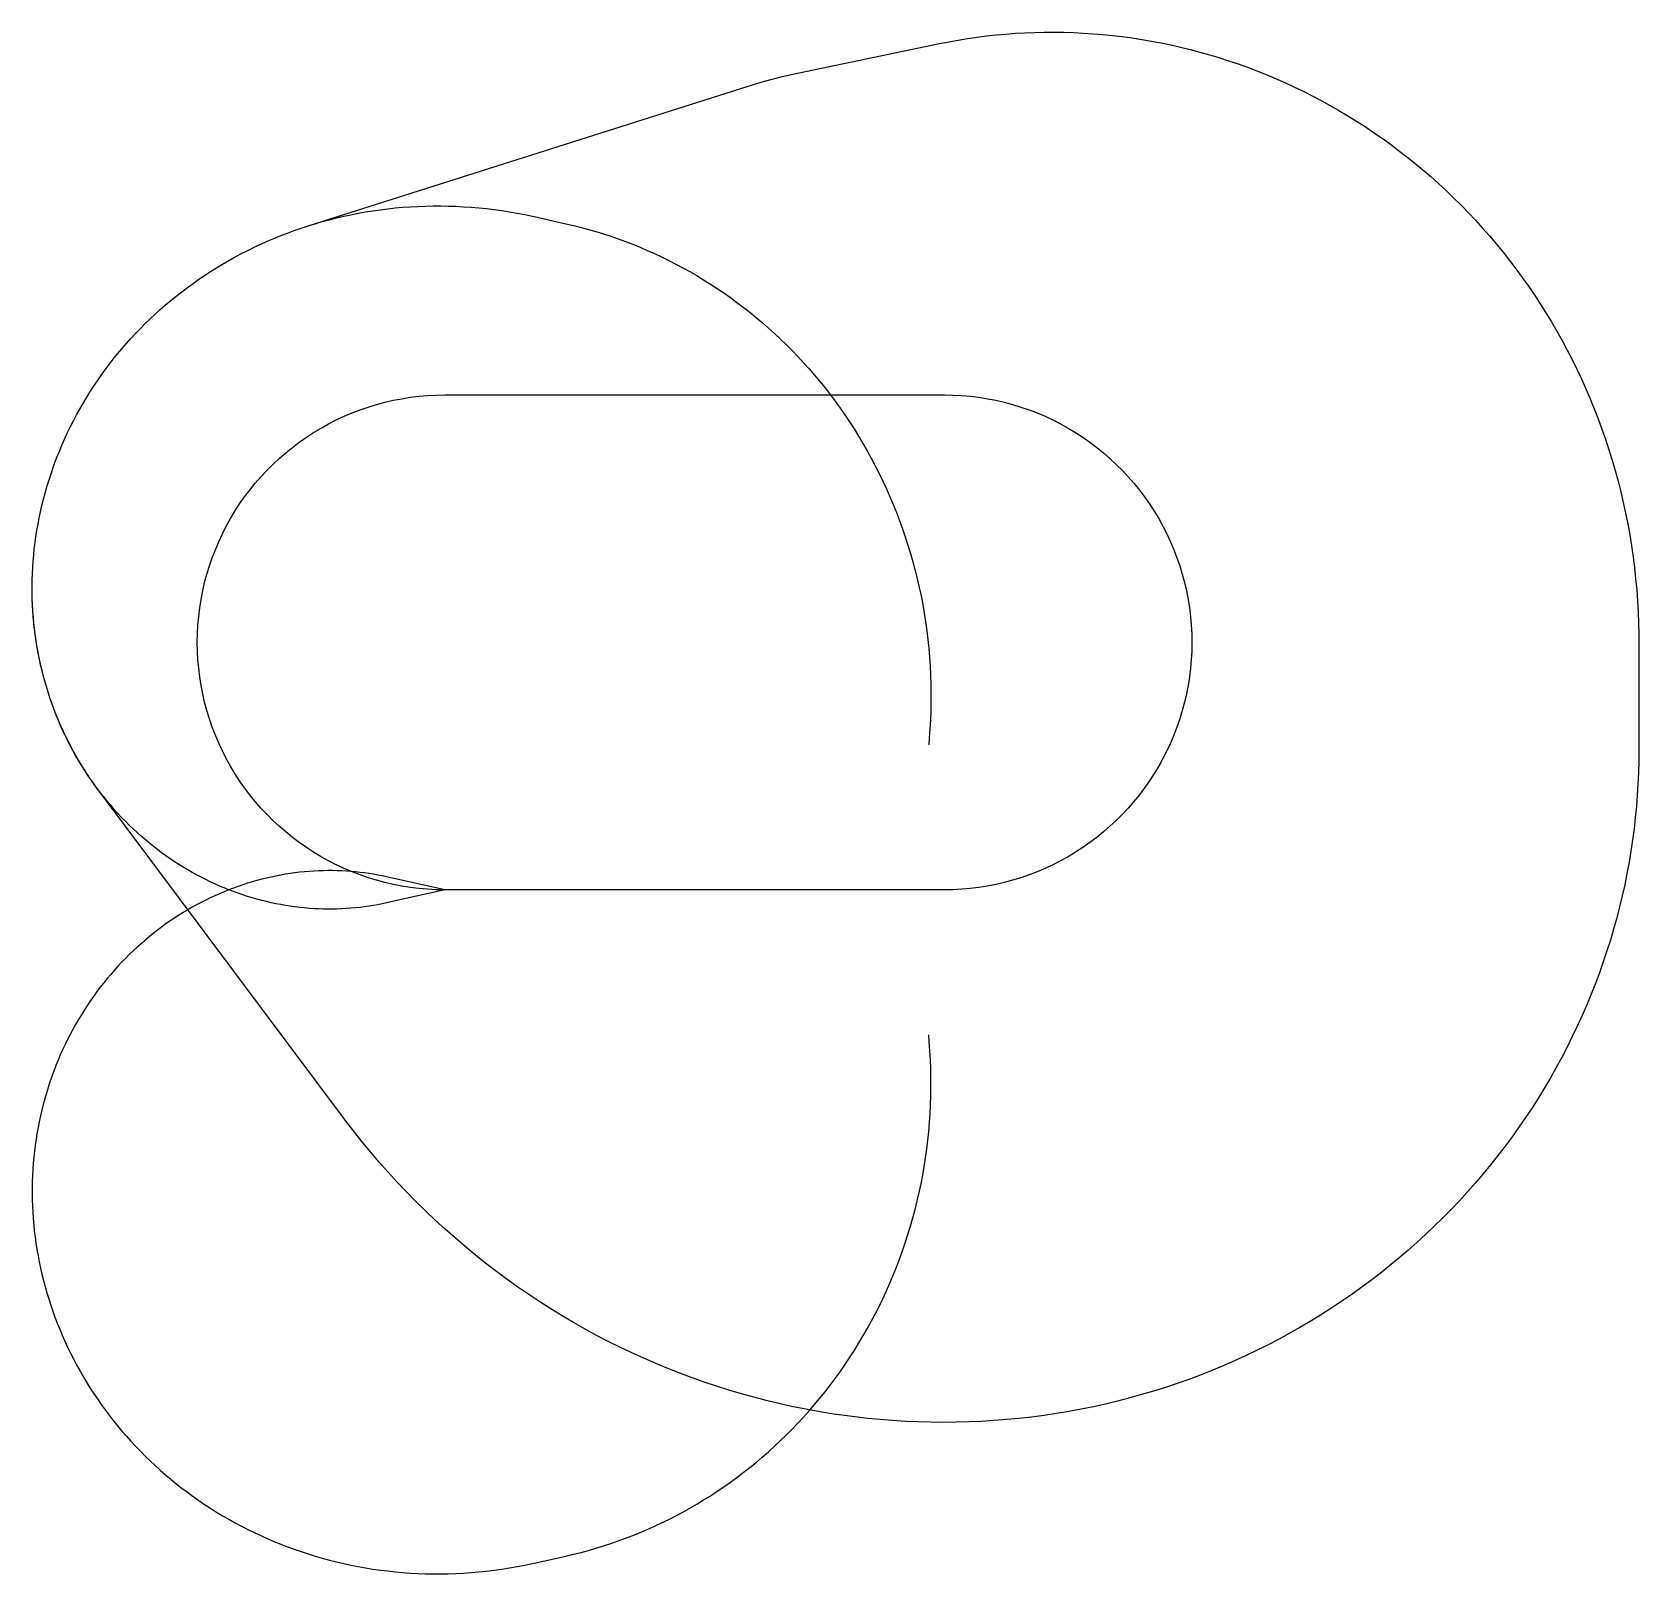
# Model space of a CAD drawing. Header units: metres. Extents: x -15148 to 43837, y -25104 to 31482.
import ezdxf

# ---------------------------------------------------------------- set-up
doc = ezdxf.new("R2010")
doc.units = ezdxf.units.M

msp = doc.modelspace()

# ---------------------------------------------------------------- linework, layer by layer
at = {"layer": 'NorminalTrack', "color": 1}
msp.add_lwpolyline([(0, 0), (0, 0), (-317, 6), (-634, 22), (-949, 50), (-1264, 88), (-1577, 138), (-1889, 198), (-2198, 270), (-2504, 352), (-2807, 445), (-3107, 548), (-3403, 661), (-3695, 785), (-3982, 919), (-4264, 1063), (-4542, 1217), (-4814, 1380), (-5079, 1553), (-5339, 1735), (-5592, 1926), (-5839, 2125), (-6078, 2333), (-6310, 2549), (-6534, 2774), (-6750, 3005), (-6958, 3245), (-7158, 3491), (-7349, 3744), (-7531, 4004), (-7703, 4270), (-7867, 4542), (-8020, 4819), (-8164, 5102), (-8298, 5389), (-8422, 5681), (-8536, 5977), (-8639, 6277), (-8732, 6580), (-8814, 6886), (-8885, 7195), (-8946, 7506), (-8995, 7819), (-9034, 8134), (-9061, 8450), (-9078, 8767), (-9084, 9084), (-9078, 9401), (-9061, 9717), (-9034, 10033), (-8995, 10348), (-8946, 10661), (-8885, 10972), (-8814, 11281), (-8732, 11587), (-8639, 11891), (-8536, 12190), (-8422, 12486), (-8298, 12778), (-8164, 13066), (-8020, 13348), (-7867, 13625), (-7703, 13897), (-7531, 14163), (-7349, 14423), (-7158, 14676), (-6958, 14922), (-6750, 15162), (-6534, 15394), (-6310, 15618), (-6078, 15834), (-5839, 16042), (-5592, 16241), (-5339, 16432), (-5079, 16614), (-4814, 16787), (-4542, 16950), (-4264, 17104), (-3982, 17248), (-3695, 17382), (-3403, 17506), (-3107, 17619), (-2807, 17723), (-2504, 17815), (-2198, 17897), (-1889, 17969), (-1577, 18029), (-1264, 18079), (-949, 18117), (-634, 18145), (-317, 18162), (0, 18167), (0, 18167), (18343, 18167), (18343, 18167), (18660, 18162), (18977, 18145), (19293, 18117), (19607, 18079), (19921, 18029), (20232, 17969), (20541, 17897), (20847, 17815), (21150, 17723), (21450, 17619), (21746, 17506), (22038, 17382), (22325, 17248), (22608, 17104), (22885, 16950), (23157, 16787), (23423, 16614), (23682, 16432), (23936, 16241), (24182, 16042), (24421, 15834), (24653, 15618), (24877, 15394), (25094, 15162), (25302, 14922), (25501, 14676), (25692, 14423), (25874, 14163), (26047, 13897), (26210, 13625), (26364, 13348), (26508, 13066), (26642, 12778), (26765, 12486), (26879, 12190), (26982, 11891), (27075, 11587), (27157, 11281), (27228, 10972), (27289, 10661), (27338, 10348), (27377, 10033), (27405, 9717), (27421, 9401), (27427, 9084), (27421, 8767), (27405, 8450), (27377, 8134), (27338, 7819), (27289, 7506), (27228, 7195), (27157, 6886), (27075, 6580), (26982, 6277), (26879, 5977), (26765, 5681), (26642, 5389), (26508, 5102), (26364, 4819), (26210, 4542), (26047, 4270), (25874, 4004), (25692, 3744), (25501, 3491), (25302, 3245), (25094, 3005), (24877, 2774), (24653, 2549), (24421, 2333), (24182, 2125), (23936, 1926), (23682, 1735), (23423, 1553), (23157, 1380), (22885, 1217), (22608, 1063), (22325, 919), (22038, 785), (21746, 661), (21450, 548), (21150, 445), (20847, 352), (20541, 270), (20232, 198), (19921, 138), (19607, 88), (19293, 50), (18977, 22), (18660, 6), (18343, 0), (0, 0)], dxfattribs=at)
at = {"layer": 'WindSpiral', "color": 5}
for points in [[(0, 0), (-2135, -478), (-2295, -512), (-2456, -544), (-2618, -573), (-2782, -599), (-2946, -622), (-3111, -643), (-3277, -661), (-3445, -676), (-3612, -688), (-3781, -697), (-3951, -703), (-4121, -706), (-4292, -707), (-4463, -704), (-4635, -698), (-4807, -690), (-4980, -678), (-5153, -663), (-5327, -645), (-5501, -624), (-5675, -600), (-5849, -573), (-6023, -542), (-6197, -509), (-6372, -472), (-6546, -432), (-6720, -389), (-6894, -343), (-7067, -294), (-7240, -241), (-7413, -185), (-7586, -126), (-7758, -64), (-7929, 1), (-8100, 70), (-8270, 142), (-8440, 217), (-8608, 295), (-8776, 377), (-8943, 461), (-9109, 549), (-9274, 640), (-9437, 734), (-9600, 831), (-9762, 932), (-9922, 1035), (-10081, 1142), (-10238, 1252), (-10394, 1365), (-10549, 1481), (-10701, 1600), (-10853, 1722), (-11002, 1847), (-11150, 1975), (-11296, 2106), (-11440, 2240), (-11583, 2377), (-11723, 2516), (-11861, 2659), (-11997, 2804), (-12131, 2953), (-12263, 3104), (-12393, 3257), (-12520, 3414), (-12645, 3573), (-12767, 3735), (-12887, 3899), (-13004, 4066), (-13119, 4235), (-13231, 4407), (-13340, 4581), (-13447, 4758), (-13551, 4937), (-13652, 5119), (-13750, 5302), (-13845, 5488), (-13938, 5676), (-14027, 5867), (-14113, 6059), (-14196, 6253), (-14275, 6450), (-14352, 6648), (-14425, 6848), (-14495, 7050), (-14562, 7254), (-14625, 7459), (-14685, 7666), (-14741, 7875), (-14794, 8085), (-14843, 8296), (-14889, 8510), (-14931, 8724), (-14970, 8940), (-15004, 9157), (-15036, 9375), (-15063, 9594), (-15086, 9814), (-15106, 10036), (-15122, 10258), (-15134, 10481), (-15143, 10705), (-15147, 10929), (-15147, 11154), (-15144, 11380), (-15136, 11606), (-15125, 11833), (-15110, 12060), (-15090, 12288), (-15067, 12515), (-15039, 12743), (-15008, 12971), (-14972, 13199), (-14932, 13426), (-14888, 13654), (-14841, 13881), (-14789, 14109), (-14732, 14335), (-14672, 14562), (-14608, 14788), (-14540, 15013), (-14467, 15238), (-14390, 15462), (-14310, 15685), (-14225, 15907), (-14136, 16128), (-14043, 16348), (-13946, 16568), (-13845, 16785), (-13740, 17002), (-13630, 17218), (-13517, 17432), (-13400, 17644), (-13279, 17855), (-13154, 18064), (-13024, 18272), (-12891, 18478), (-12754, 18682), (-12613, 18884), (-12469, 19084), (-12320, 19282), (-12168, 19478), (-12011, 19671), (-11852, 19863), (-11688, 20052), (-11521, 20238), (-11350, 20422), (-11175, 20603), (-10997, 20782), (-10815, 20958), (-10630, 21132), (-10442, 21302), (-10250, 21470), (-10055, 21634), (-9856, 21796), (-9654, 21954), (-9449, 22109), (-9241, 22261), (-9029, 22410), (-8815, 22555), (-8597, 22697), (-8377, 22835), (-8154, 22970), (-7927, 23101), (-7699, 23229), (-7467, 23352), (-7233, 23472), (-6996, 23588), (-6756, 23701), (-6514, 23809), (-6270, 23913), (-6023, 24013), (-5774, 24109), (-5523, 24201), (-5270, 24289), (-5015, 24373), (-5015, 24373), (11099, 29488), (11420, 29586), (11743, 29680), (12067, 29767), (12394, 29850), (12723, 29926), (13007, 29988), (18160, 31059), (18503, 31128), (18847, 31190), (19194, 31246), (19542, 31297), (19891, 31341), (20241, 31380), (20593, 31412), (20946, 31438), (21300, 31458), (21655, 31472), (22011, 31480), (22367, 31482), (22724, 31477), (23081, 31466), (23439, 31449), (23797, 31425), (24155, 31396), (24514, 31360), (24872, 31317), (25230, 31269), (25587, 31214), (25944, 31152), (26301, 31084), (26657, 31010), (27012, 30930), (27366, 30843), (27720, 30750), (28072, 30651), (28423, 30545), (28773, 30433), (29121, 30315), (29468, 30191), (29813, 30060), (30156, 29923), (30498, 29780), (30837, 29630), (31175, 29475), (31510, 29313), (31843, 29146), (32173, 28972), (32501, 28792), (32826, 28606), (33148, 28414), (33468, 28217), (33784, 28013), (34098, 27804), (34408, 27589), (34715, 27368), (35018, 27141), (35318, 26909), (35614, 26671), (35907, 26428), (36196, 26179), (36480, 25925), (36761, 25665), (37038, 25401), (37310, 25131), (37578, 24855), (37842, 24575), (38101, 24290), (38355, 24000), (38605, 23705), (38850, 23405), (39090, 23100), (39325, 22791), (39555, 22478), (39780, 22159), (40000, 21837), (40214, 21510), (40423, 21179), (40626, 20844), (40824, 20505), (41016, 20162), (41203, 19815), (41383, 19464), (41558, 19110), (41727, 18752), (41889, 18391), (42046, 18026), (42197, 17658), (42341, 17287), (42479, 16913), (42611, 16537), (42736, 16157), (42855, 15774), (42967, 15389), (43072, 15002), (43171, 14612), (43264, 14220), (43349, 13826), (43428, 13429), (43500, 13031), (43565, 12631), (43624, 12229), (43675, 11826), (43719, 11421), (43757, 11015), (43787, 10608), (43810, 10200), (43826, 9791), (43835, 9381), (43837, 9072), (43837, 5129), (43834, 4717), (43823, 4306), (43805, 3894), (43780, 3482), (43747, 3069), (43707, 2657), (43661, 2245), (43606, 1833), (43545, 1421), (43476, 1011), (43400, 600), (43317, 191), (43226, -218), (43128, -625), (43023, -1031), (42911, -1436), (42791, -1840), (42665, -2242), (42531, -2642), (42390, -3040), (42241, -3437), (42086, -3831), (41924, -4223), (41754, -4613), (41578, -5001), (41394, -5385), (41204, -5767), (41006, -6147), (40802, -6523), (40591, -6896), (40373, -7266), (40148, -7632), (39917, -7995), (39679, -8355), (39435, -8711), (39183, -9063), (38926, -9411), (38662, -9755), (38392, -10094), (38115, -10430), (37833, -10761), (37544, -11087), (37249, -11409), (36948, -11726), (36641, -12039), (36328, -12346), (36010, -12648), (35686, -12945), (35356, -13237), (35021, -13523), (34680, -13804), (34334, -14079), (33983, -14348), (33627, -14612), (33266, -14870), (32900, -15121), (32528, -15367), (32153, -15606), (31772, -15840), (31387, -16066), (30998, -16287), (30604, -16500), (30206, -16708), (29804, -16908), (29398, -17102), (28988, -17288), (28574, -17468), (28157, -17641), (27736, -17807), (27312, -17966), (26885, -18117), (26454, -18261), (26020, -18398), (25584, -18527), (25145, -18649), (24703, -18763), (24258, -18870), (23811, -18969), (23362, -19060), (22911, -19144), (22458, -19220), (22003, -19288), (21546, -19348), (21088, -19400), (20628, -19444), (20167, -19481), (19704, -19509), (19241, -19529), (18777, -19541), (18312, -19545), (17847, -19541), (17381, -19529), (16914, -19509), (16448, -19480), (15981, -19443), (15515, -19399), (15049, -19345), (14583, -19284), (14118, -19215), (13653, -19137), (13189, -19051), (12727, -18957), (12265, -18854), (11805, -18744), (11346, -18625), (10889, -18498), (10433, -18363), (9979, -18220), (9527, -18069), (9078, -17910), (8630, -17743), (8185, -17567), (7743, -17384), (7303, -17193), (6866, -16994), (6433, -16787), (6002, -16572), (5574, -16350), (5150, -16120), (4730, -15882), (4313, -15636), (3900, -15383), (3491, -15123), (3087, -14855), (2686, -14579), (2290, -14297), (1898, -14007), (1511, -13710), (1129, -13406), (751, -13095), (379, -12777), (12, -12452), (-350, -12120), (-707, -11782), (-1058, -11437), (-1403, -11085), (-1743, -10727), (-2077, -10363), (-2404, -9993), (-2726, -9616), (-3041, -9234), (-3350, -8845), (-3653, -8451), (-3714, -8369), (-12745, 3705), (-12865, 3869), (-12983, 4035), (-13098, 4204), (-13211, 4376), (-13321, 4549), (-13428, 4726), (-13532, 4904), (-13634, 5085), (-13732, 5269), (-13828, 5454), (-13921, 5642), (-14011, 5832), (-14097, 6024), (-14181, 6218), (-14261, 6414), (-14338, 6611), (-14412, 6811), (-14483, 7013), (-14550, 7216), (-14614, 7421), (-14674, 7628), (-14731, 7836), (-14785, 8046), (-14835, 8258), (-14881, 8471), (-14924, 8685), (-14963, 8900), (-14998, 9117), (-15030, 9335), (-15058, 9554), (-15082, 9774), (-15103, 9995), (-15120, 10217), (-15132, 10440), (-15141, 10664), (-15146, 10888), (-15148, 11067)], [(0, 0), (-2135, -478), (-2295, -512), (-2456, -544), (-2618, -573), (-2782, -599), (-2946, -622), (-3111, -643), (-3277, -661), (-3445, -676), (-3612, -688), (-3781, -697), (-3951, -703), (-4121, -706), (-4292, -707), (-4463, -704), (-4635, -698), (-4807, -690), (-4980, -678), (-5153, -663), (-5327, -645), (-5501, -624), (-5675, -600), (-5849, -573), (-6023, -542), (-6197, -509), (-6372, -472), (-6546, -432), (-6720, -389), (-6894, -343), (-7067, -294), (-7240, -241), (-7413, -185), (-7586, -126), (-7758, -64), (-7929, 1), (-8100, 70), (-8270, 142), (-8440, 217), (-8608, 295), (-8776, 377), (-8943, 461), (-9109, 549), (-9274, 640), (-9437, 734), (-9600, 831), (-9762, 932), (-9922, 1035), (-10081, 1142), (-10238, 1252), (-10394, 1365), (-10549, 1481), (-10701, 1600), (-10853, 1722), (-11002, 1847), (-11150, 1975), (-11296, 2106), (-11440, 2240), (-11583, 2377), (-11723, 2516), (-11861, 2659), (-11997, 2804), (-12131, 2953), (-12263, 3104), (-12393, 3257), (-12520, 3414), (-12645, 3573), (-12767, 3735), (-12887, 3899), (-13004, 4066), (-13119, 4235), (-13231, 4407), (-13340, 4581), (-13447, 4758), (-13551, 4937), (-13652, 5119), (-13750, 5302), (-13845, 5488), (-13938, 5676), (-14027, 5867), (-14113, 6059), (-14196, 6253), (-14275, 6450), (-14352, 6648), (-14425, 6848), (-14495, 7050), (-14562, 7254), (-14625, 7459), (-14685, 7666), (-14741, 7875), (-14794, 8085), (-14843, 8296), (-14889, 8510), (-14931, 8724), (-14970, 8940), (-15004, 9157), (-15036, 9375), (-15063, 9594), (-15086, 9814), (-15106, 10036), (-15122, 10258), (-15134, 10481), (-15143, 10705), (-15147, 10929), (-15147, 11154), (-15144, 11380), (-15136, 11606), (-15125, 11833), (-15110, 12060), (-15090, 12288), (-15067, 12515), (-15039, 12743), (-15008, 12971), (-14972, 13199), (-14932, 13426), (-14888, 13654), (-14841, 13881), (-14789, 14109), (-14732, 14335), (-14672, 14562), (-14608, 14788), (-14540, 15013), (-14467, 15238), (-14390, 15462), (-14310, 15685), (-14225, 15907), (-14136, 16128), (-14043, 16348), (-13946, 16568), (-13845, 16785), (-13740, 17002), (-13630, 17218), (-13517, 17432), (-13400, 17644), (-13279, 17855), (-13154, 18064), (-13024, 18272), (-12891, 18478), (-12754, 18682), (-12613, 18884), (-12469, 19084), (-12320, 19282), (-12168, 19478), (-12011, 19671), (-11852, 19863), (-11688, 20052), (-11521, 20238), (-11350, 20422), (-11175, 20603), (-10997, 20782), (-10815, 20958), (-10630, 21132), (-10442, 21302), (-10250, 21470), (-10055, 21634), (-9856, 21796), (-9654, 21954), (-9449, 22109), (-9241, 22261), (-9029, 22410), (-8815, 22555), (-8597, 22697), (-8377, 22835), (-8154, 22970), (-7927, 23101), (-7699, 23229), (-7467, 23352), (-7233, 23472), (-6996, 23588), (-6756, 23701), (-6514, 23809), (-6270, 23913), (-6023, 24013), (-5774, 24109), (-5523, 24201), (-5270, 24289), (-5015, 24373), (-4757, 24452), (-4498, 24527), (-4237, 24597), (-3974, 24663), (-3709, 24725), (-3443, 24782), (-3175, 24835), (-2906, 24883), (-2635, 24926), (-2363, 24965), (-2090, 24999), (-1816, 25028), (-1540, 25053), (-1264, 25073), (-987, 25088), (-708, 25098), (-430, 25104), (-150, 25104), (130, 25100), (411, 25091), (692, 25076), (973, 25057), (1255, 25033), (1536, 25004), (1818, 24970), (2100, 24931), (2381, 24887), (2663, 24838), (2944, 24784), (3224, 24725), (3287, 24711), (4451, 24450), (4727, 24386), (5002, 24317), (5276, 24243), (5550, 24164), (5822, 24080), (6094, 23991), (6365, 23898), (6634, 23799), (6903, 23695), (7170, 23587), (7435, 23473), (7700, 23355), (7962, 23232), (8224, 23104), (8483, 22971), (8740, 22834), (8996, 22691), (9250, 22544), (9501, 22392), (9750, 22236), (9997, 22075), (10242, 21909), (10484, 21739), (10724, 21564), (10961, 21384), (11196, 21200), (11427, 21012), (11656, 20819), (11882, 20622), (12105, 20421), (12325, 20215), (12541, 20005), (12755, 19791), (12964, 19573), (13171, 19350), (13374, 19124), (13573, 18894), (13769, 18660), (13961, 18422), (14149, 18180), (14334, 17934), (14514, 17685), (14690, 17432), (14862, 17176), (15030, 16916), (15194, 16653), (15354, 16386), (15509, 16116), (15660, 15843), (15806, 15567), (15947, 15288), (16084, 15005), (16217, 14720), (16344, 14432), (16467, 14142), (16585, 13848), (16698, 13552), (16805, 13254), (16908, 12953), (17006, 12650), (17099, 12345), (17186, 12037), (17269, 11728), (17346, 11416), (17418, 11103), (17484, 10787), (17545, 10471), (17600, 10152), (17650, 9832), (17695, 9510), (17734, 9188), (17767, 8864), (17795, 8538), (17817, 8212), (17834, 7885), (17845, 7557), (17850, 7228), (17849, 6899), (17843, 6569), (17831, 6239), (17813, 5908), (17789, 5577), (17766, 5319)], [(0, 0), (-2135, 478), (-2295, 512), (-2456, 544), (-2618, 573), (-2782, 599), (-2946, 622), (-3111, 643), (-3277, 661), (-3445, 676), (-3612, 688), (-3781, 697), (-3951, 703), (-4121, 706), (-4292, 707), (-4463, 704), (-4635, 698), (-4807, 690), (-4980, 678), (-5153, 663), (-5327, 645), (-5501, 624), (-5675, 600), (-5849, 573), (-6023, 542), (-6197, 509), (-6372, 472), (-6546, 432), (-6720, 389), (-6894, 343), (-7067, 294), (-7240, 241), (-7413, 185), (-7586, 126), (-7758, 64), (-7929, -1), (-8100, -70), (-8270, -142), (-8440, -217), (-8608, -295), (-8776, -377), (-8943, -461), (-9109, -549), (-9274, -640), (-9437, -734), (-9600, -831), (-9762, -932), (-9922, -1035), (-10081, -1142), (-10238, -1252), (-10394, -1365), (-10549, -1481), (-10701, -1600), (-10853, -1722), (-11002, -1847), (-11150, -1975), (-11296, -2106), (-11440, -2240), (-11583, -2377), (-11723, -2516), (-11861, -2659), (-11997, -2804), (-12131, -2953), (-12263, -3104), (-12393, -3257), (-12520, -3414), (-12645, -3573), (-12767, -3735), (-12887, -3899), (-13004, -4066), (-13119, -4235), (-13231, -4407), (-13340, -4581), (-13447, -4758), (-13551, -4937), (-13652, -5119), (-13750, -5302), (-13845, -5488), (-13938, -5676), (-14027, -5867), (-14113, -6059), (-14196, -6253), (-14275, -6450), (-14352, -6648), (-14425, -6848), (-14495, -7050), (-14562, -7254), (-14625, -7459), (-14685, -7666), (-14741, -7875), (-14794, -8085), (-14843, -8296), (-14889, -8510), (-14931, -8724), (-14970, -8940), (-15004, -9157), (-15036, -9375), (-15063, -9594), (-15086, -9814), (-15106, -10036), (-15122, -10258), (-15134, -10481), (-15143, -10705), (-15147, -10929), (-15147, -11154), (-15144, -11380), (-15136, -11606), (-15125, -11833), (-15110, -12060), (-15090, -12288), (-15067, -12515), (-15039, -12743), (-15008, -12971), (-14972, -13199), (-14932, -13426), (-14888, -13654), (-14841, -13881), (-14789, -14109), (-14732, -14335), (-14672, -14562), (-14608, -14788), (-14540, -15013), (-14467, -15238), (-14390, -15462), (-14310, -15685), (-14225, -15907), (-14136, -16128), (-14043, -16348), (-13946, -16568), (-13845, -16785), (-13740, -17002), (-13630, -17218), (-13517, -17432), (-13400, -17644), (-13279, -17855), (-13154, -18064), (-13024, -18272), (-12891, -18478), (-12754, -18682), (-12613, -18884), (-12469, -19084), (-12320, -19282), (-12168, -19478), (-12011, -19671), (-11852, -19863), (-11688, -20052), (-11521, -20238), (-11350, -20422), (-11175, -20603), (-10997, -20782), (-10815, -20958), (-10630, -21132), (-10442, -21302), (-10250, -21470), (-10055, -21634), (-9856, -21796), (-9654, -21954), (-9449, -22109), (-9241, -22261), (-9029, -22410), (-8815, -22555), (-8597, -22697), (-8377, -22835), (-8154, -22970), (-7927, -23101), (-7699, -23229), (-7467, -23352), (-7233, -23472), (-6996, -23588), (-6756, -23701), (-6514, -23809), (-6270, -23913), (-6023, -24013), (-5774, -24109), (-5523, -24201), (-5270, -24289), (-5015, -24373), (-4757, -24452), (-4498, -24527), (-4237, -24597), (-3974, -24663), (-3709, -24725), (-3443, -24782), (-3175, -24835), (-2906, -24883), (-2635, -24926), (-2363, -24965), (-2090, -24999), (-1816, -25028), (-1540, -25053), (-1264, -25073), (-987, -25088), (-708, -25098), (-430, -25104), (-150, -25104), (130, -25100), (411, -25091), (692, -25076), (973, -25057), (1255, -25033), (1536, -25004), (1818, -24970), (2100, -24931), (2381, -24887), (2663, -24838), (2944, -24784), (3224, -24725), (3287, -24711), (4451, -24450), (4727, -24386), (5002, -24317), (5276, -24243), (5550, -24164), (5822, -24080), (6094, -23991), (6365, -23898), (6634, -23799), (6903, -23695), (7170, -23587), (7435, -23473), (7700, -23355), (7962, -23232), (8224, -23104), (8483, -22971), (8740, -22834), (8996, -22691), (9250, -22544), (9501, -22392), (9750, -22236), (9997, -22075), (10242, -21909), (10484, -21739), (10724, -21564), (10961, -21384), (11196, -21200), (11427, -21012), (11656, -20819), (11882, -20622), (12105, -20421), (12325, -20215), (12541, -20005), (12755, -19791), (12964, -19573), (13171, -19350), (13374, -19124), (13573, -18894), (13769, -18660), (13961, -18422), (14149, -18180), (14334, -17934), (14514, -17685), (14690, -17432), (14862, -17176), (15030, -16916), (15194, -16653), (15354, -16386), (15509, -16116), (15660, -15843), (15806, -15567), (15947, -15288), (16084, -15005), (16217, -14720), (16344, -14432), (16467, -14142), (16585, -13848), (16698, -13552), (16805, -13254), (16908, -12953), (17006, -12650), (17099, -12345), (17186, -12037), (17269, -11728), (17346, -11416), (17418, -11103), (17484, -10787), (17545, -10471), (17600, -10152), (17650, -9832), (17695, -9510), (17734, -9188), (17767, -8864), (17795, -8538), (17817, -8212), (17834, -7885), (17845, -7557), (17850, -7228), (17849, -6899), (17843, -6569), (17831, -6239), (17813, -5908), (17789, -5577), (17766, -5319)]]:
    msp.add_lwpolyline(points, dxfattribs=at)

doc.saveas('drawing.dxf')
